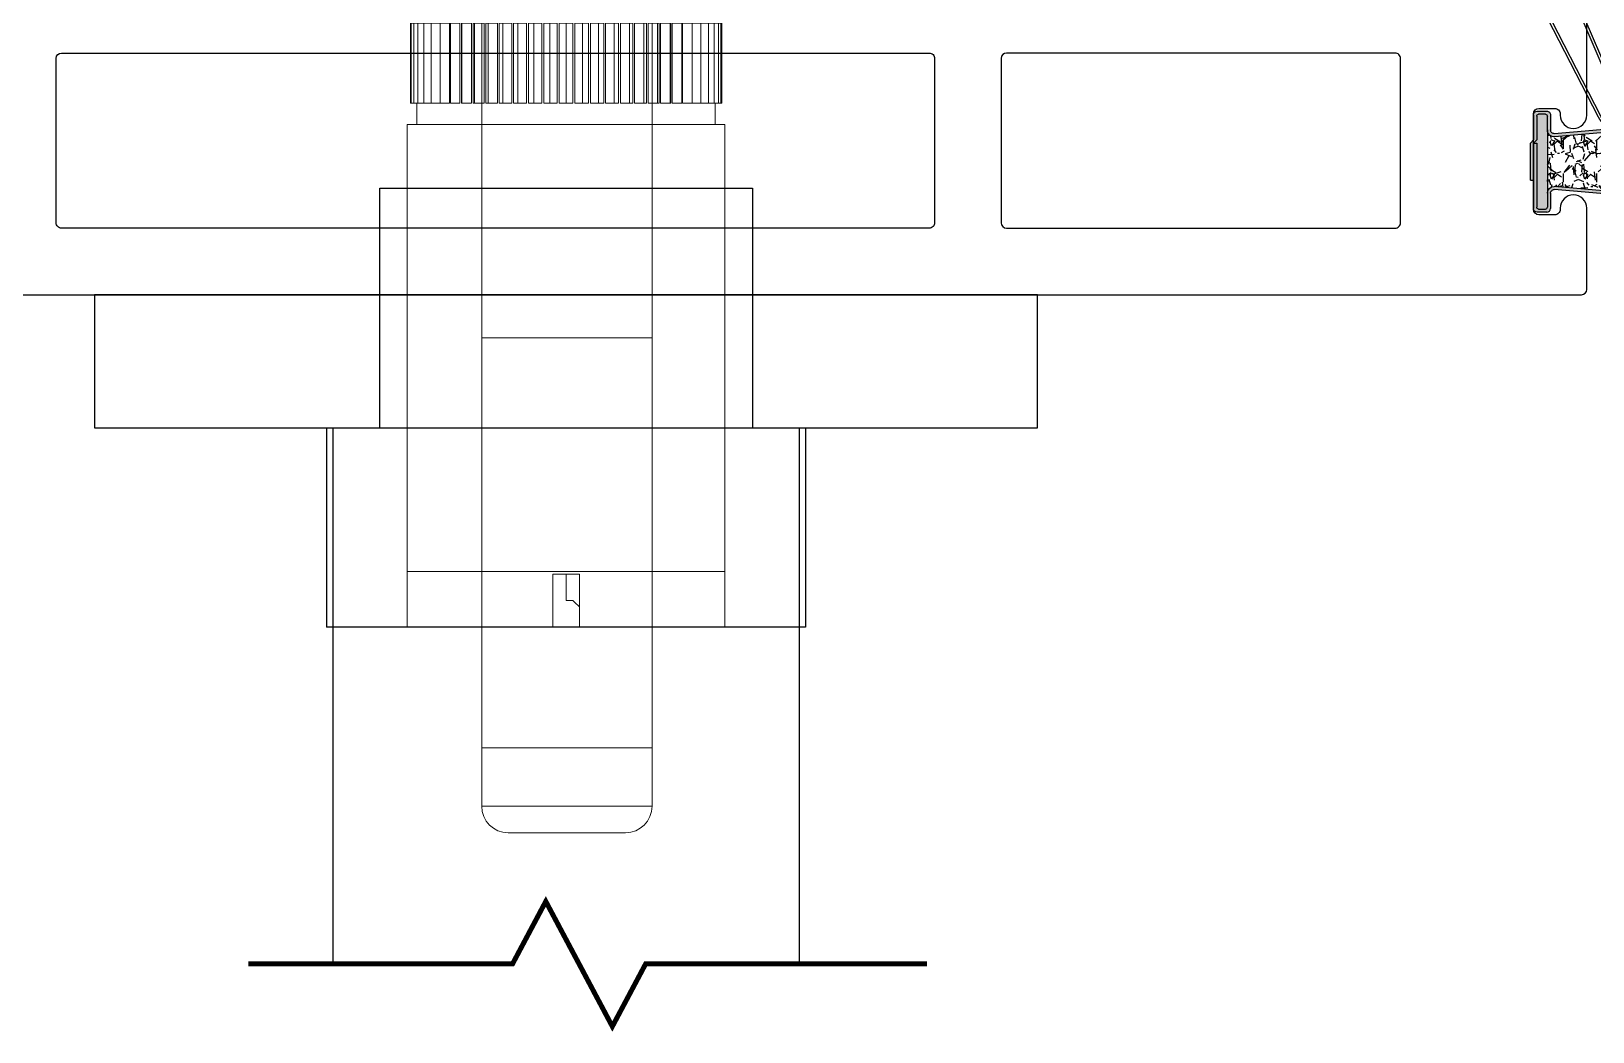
# Model space of a CAD drawing. Extents: x -73 to 76, y -94 to 26.
# Drawn here: x -2.432 to 0.501, y 8.722 to 10.602 of the extents above; entities that cross this region are included whole.
import ezdxf

# ---------------------------------------------------------------- set-up
doc = ezdxf.new("R2010")
doc.units = 0
doc.header["$MEASUREMENT"] = 0
doc.layers.get('0').update_dxf_attribs({"linetype": 'CONTINUOUS'})
for name, color, linetype in [('Ballons', 7, 'CONTINUOUS'), ('DIM', 7, 'CONTINUOUS'), ('GLASS', 7, 'CONTINUOUS'), ('INERTIA', 7, 'CONTINUOUS'), ('VENT', 5, 'CONTINUOUS')]:
    doc.layers.add(name, color=color, linetype=linetype)

# ---------------------------------------------------------------- blocks, each defined once
blk = doc.blocks.new('QEZ 376')
for p, q in [((526.4732311671376, 45.1673646748615), (526.2102311671376, 45.30236467486151)), ((526.4755151671376, 45.17181267486151), (526.2125151671376, 45.3068126748615)), ((526.1827601671376, 45.24349867486151), (526.4324011671376, 45.13664767486151)), ((526.1847271671376, 45.2480956748615), (526.4343691671376, 45.14124367486151)), ((526.4895321671376, 45.07567567486151), (526.4895321671376, 45.14067567486151)), ((526.4945321671377, 45.07567567486151), (526.4945321671377, 45.14067567486151)), ((526.4445321671376, 45.1182606748615), (526.4445321671376, 45.1136756748615)), ((526.4495321671376, 45.1182606748615), (526.4495321671376, 45.1136756748615)), ((526.4245321671376, 45.09367567486151), (526.2365321671376, 45.09367567486151)), ((526.4245321671376, 45.08867567486151), (526.2365321671376, 45.08867567486151)), ((526.2215321671376, 45.07867567486151), (526.2215321671376, 45.0400146748615)), ((526.2265321671376, 45.07867567486151), (526.2265321671376, 45.0400146748615)), ((526.3365321671376, 45.07217567486151), (526.2700321671376, 45.07217567486151)), ((526.3365321671376, 45.0571756748615), (526.2700321671376, 45.0571756748615)), ((526.2235411671376, 45.0325146748615), (526.2358621671376, 45.01117567486151)), ((526.2278711671377, 45.03501467486151), (526.2401921671376, 45.0136756748615)), ((526.2415321671376, 45.0436756748615), (526.2415321671376, 44.99067567486151)), ((526.2565321671376, 44.99067567486151), (526.2565321671376, 45.0436756748615)), ((526.2578711671376, 45.0136756748615), (526.2734601671376, 45.0406756748615)), ((526.2622021671376, 45.01117567486151), (526.2777901671376, 45.03817567486151)), ((526.2821201671376, 45.04567567486151), (526.4595321671376, 45.04567567486151)), ((526.2821201671376, 45.0406756748615), (526.4595321671376, 45.0406756748615)), ((526.2365321671376, 45.00867567486151), (526.2365321671376, 44.99067567486151)), ((526.2615321671376, 44.99067567486151), (526.2615321671376, 45.00867567486151)), ((526.2315321671376, 44.98067567486151), (526.1665321671376, 44.98067567486151)), ((526.2315321671376, 44.9856756748615), (526.1777821671376, 44.9856756748615)), ((526.1777821671376, 44.98067567486151), (526.1777821671376, 44.9856756748615)), ((526.3202821671376, 44.9856756748615), (526.2665321671376, 44.9856756748615)), ((526.3315321671377, 44.98067567486151), (526.2665321671376, 44.98067567486151)), ((526.3202821671376, 44.98067567486151), (526.3202821671376, 44.9856756748615)), ((526.1665321671376, 44.9556756748615), (526.3315321671377, 44.9556756748615))]:
    blk.add_line(p, q)
for centre, radius, start, end in [((526.1965321671377, 45.2756756748615), 0.035, 62.82820799999984, 246.8282079999971), ((526.1965321671377, 45.2756756748615), 0.03, 62.82820799999984, 246.8282079999971), ((526.4595321671376, 45.14067567486151), 0.035, 0, 62.82820799999984), ((526.4245321671376, 45.1182606748615), 0.025, 0, 66.8282079999971), ((526.4595321671376, 45.14067567486151), 0.03, 0, 62.82820799999984), ((526.4245321671376, 45.1136756748615), 0.025, 270, 0), ((526.4245321671376, 45.1136756748615), 0.02, 270, 0), ((526.4245321671376, 45.1182606748615), 0.02, 0, 66.8282079999971), ((526.2365321671376, 45.07867567486151), 0.015, 90, 180), ((526.2365321671376, 45.07867567486151), 0.01, 90, 180), ((526.2700321671376, 45.0436756748615), 0.0285, 90, 180), ((526.2700321671376, 45.0436756748615), 0.0135, 90, 180), ((526.3365321671376, 45.0646756748615), 0.0075, 270, 90), ((526.4595321671376, 45.07567567486151), 0.035, 270, 0), ((526.4595321671376, 45.07567567486151), 0.03, 270, 0), ((526.2365321671376, 45.0400146748615), 0.015, 180, 210.0000000000005), ((526.2365321671376, 45.0400146748615), 0.01, 180, 210.0000000000005), ((526.2821201671376, 45.03567567486151), 0.01, 90, 149.9999999999995), ((526.2821201671376, 45.03567567486151), 0.005, 90, 149.9999999999995), ((526.2315321671376, 45.00867567486151), 0.005, 0, 30.00000000000054), ((526.2315321671376, 45.00867567486151), 0.01, 0, 30.00000000000054), ((526.2665321671376, 45.00867567486151), 0.01, 149.9999999999995, 180), ((526.2665321671376, 45.00867567486151), 0.005, 149.9999999999995, 180), ((526.1665321671376, 44.96817567486151), 0.0125, 90, 270), ((526.2315321671376, 44.99067567486151), 0.005, 270, 0), ((526.2315321671376, 44.99067567486151), 0.01, 270, 0), ((526.2665321671376, 44.99067567486151), 0.01, 180, 270), ((526.2665321671376, 44.99067567486151), 0.005, 180, 270), ((526.3315321671377, 44.96817567486151), 0.0125, 270, 90)]:
    blk.add_arc(centre, radius, start, end)
blk = doc.blocks.new('23203')
at = {"color": 7, "linetype": 'Continuous', "lineweight": 15}
for p, q in [((12.69105947333065, 68.69369291623443), (12.91105947333065, 68.69369291623443)), ((12.64105947333065, 68.53369291623443), (12.64105947333065, 68.64369291623443)), ((12.96105947333065, 68.64369291623443), (12.64105947333065, 68.64369291623443)), ((12.96105947333065, 68.53369291623443), (12.96105947333065, 68.64369291623443)), ((12.64105947333065, 68.53369291623443), (12.96105947333065, 68.53369291623443)), ((12.64105947333065, 67.76369291623442), (12.64105947333065, 68.53369291623443)), ((12.96105947333065, 68.53369291623443), (12.96105947333065, 67.76369291623442)), ((12.64105947333065, 67.76369291623442), (12.96105947333065, 67.76369291623442)), ((12.64105947333065, 64.41369291623442), (12.64105947333065, 67.76369291623442)), ((12.96105947333065, 64.41369291623442), (12.96105947333065, 67.76369291623442))]:
    blk.add_line(p, q, dxfattribs=at)
for centre, start, end in [((12.69105947333065, 68.64369291623443), 90, 180), ((12.91105947333065, 68.64369291623443), 0, 90)]:
    blk.add_arc(centre, 0.04999999999999982, start, end, dxfattribs=at)
blk = doc.blocks.new('25063')
at = {"color": 7, "linetype": 'Continuous', "lineweight": 15}
for p, q in [((-0.03586475339564288, 3.154999888172057), (-0.03610382417554092, 3.405000013482606)), ((-0.03610382417554092, 3.405000013482606), (0.03610382417554092, 3.405000013482606)), ((0.03610382417554092, 3.405000013482606), (0.03586475339564288, 3.154999888172057)), ((-0.03610382417554092, 2.905000056191454), (-0.03586475339564288, 3.154999888172057)), ((0.03586475339564288, 3.154999888172057), (0.03610382417554092, 2.905000056191454)), ((-0.03586475339564288, 2.654999930880905), (-0.03610382417554092, 2.905000056191454)), ((0.03610382417554092, 2.905000056191454), (0.03586475339564288, 2.654999930880905)), ((-0.03610382417554092, 2.404999952235315), (-0.03586475339564288, 2.654999930880905)), ((0.03586475339564288, 2.654999930880905), (0.03610382417554092, 2.404999952235315)), ((-0.03586475339564288, 2.154999973589739), (-0.03610382417554092, 2.404999952235315)), ((0.03610382417554092, 2.404999952235315), (0.03586475339564288, 2.154999973589739)), ((-0.03610382417554092, 1.904999994944163), (-0.03586475339564288, 2.154999973589739)), ((0.03586475339564288, 2.154999973589739), (0.03610382417554092, 1.904999994944163)), ((-0.03586475339564288, 1.655000016298573), (-0.03610382417554092, 1.904999994944163)), ((0.03610382417554092, 1.904999994944163), (0.03586475339564288, 1.655000016298573)), ((-0.03606557211743677, 1.444999975570298), (-0.03586475339564288, 1.655000016298573)), ((0.03586475339564288, 1.655000016298573), (0.03606557211742967, 1.444999975570298)), ((-0.03610382417554092, 1.405000037652997), (-0.03606557211743677, 1.444999975570298)), ((-0.03606557211743677, 1.444999975570298), (0.03606557211742967, 1.444999975570298)), ((0.03606557211742967, 1.444999975570298), (0.03610382417554092, 1.405000037652997)), ((-0.0360028293005783, 1.299388937681442), (-0.03610382417554092, 1.405000037652997)), ((0.03610382417554092, 1.405000037652997), (0.0360028293005783, 1.299388937681442)), ((-0.03749999908848167, 1.304999972862277), (-0.03749999908848167, 1.175000027966064)), ((-0.0360028293005783, 1.299388937681442), (-0.03588387942469495, 1.175000027966064)), ((0.03588387942469495, 1.175000027966064), (0.0360028293005783, 1.299388937681442)), ((0.03749999908847457, 1.175000027966064), (0.03749999908847457, 1.304999972862277)), ((-0.07499999817695624, 1.205784345676335), (-0.07499999817695624, 1.175000027966064)), ((0.07499999817695624, 1.175000027966064), (0.07499999817695624, 1.205784345676335)), ((-0.2800000054160421, 1.175000027966064), (-0.2800000054160421, 1.135000016716276)), ((-0.2800000054160421, 1.175000027966064), (0.2800000054160421, 1.175000027966064)), ((0.2800000054160421, 1.135000016716276), (0.2800000054160421, 1.175000027966064)), ((-0.2925000043483266, 0.9850000295289334), (-0.2925000043483266, 1.135000016716276)), ((-0.2925000043483266, 1.135000016716276), (-0.2908976528588241, 1.135000016716276)), ((-0.2908976528588241, 0.9850000295289334), (-0.2908976528588241, 1.135000016716276)), ((-0.2908976528588241, 1.135000016716276), (-0.2861081798538905, 1.135000016716276)), ((-0.2861081798538905, 0.9850000295289334), (-0.2861081798538905, 1.135000016716276)), ((-0.2861081798538905, 1.135000016716276), (-0.278184036394272, 1.135000016716276)), ((-0.278184036394272, 0.9850000295289334), (-0.278184036394272, 1.135000016716276)), ((-0.278184036394272, 1.135000016716276), (-0.2672120481436195, 1.135000016716276)), ((-0.2672120481436195, 0.9850000295289334), (-0.2672120481436195, 1.135000016716276)), ((-0.2672120481436195, 1.135000016716276), (-0.2533124253799173, 1.135000016716276)), ((-0.2533124253799173, 0.9850000295289334), (-0.2533124253799173, 1.135000016716276)), ((-0.2533124253799173, 1.135000016716276), (-0.236637479676979, 1.135000016716276)), ((-0.236637479676979, 0.9850000295289334), (-0.236637479676979, 1.135000016716276)), ((-0.236637479676979, 1.135000016716276), (-0.2187690477612918, 1.135000016716276)), ((-0.2187690477612918, 0.9850000295289334), (-0.2187690477612918, 1.135000016716276)), ((-0.2173698639247874, 0.9850000295289334), (-0.2173698639247874, 1.135000016716276)), ((-0.2173698639247874, 1.135000016716276), (-0.1993035076288763, 1.135000016716276)), ((-0.1993035076288763, 0.9850000295289334), (-0.1993035076288763, 1.135000016716276)), ((-0.1966675164133989, 0.9850000295289334), (-0.1966675164133989, 1.135000016716276)), ((-0.1966675164133989, 1.135000016716276), (-0.1957207023510819, 1.135000016716276)), ((-0.1957207023510819, 0.9850000295289334), (-0.1957207023510819, 1.135000016716276)), ((-0.1957207023510819, 1.135000016716276), (-0.1776543460551707, 1.135000016716276)), ((-0.1776543460551707, 0.9850000295289334), (-0.1776543460551707, 1.135000016716276)), ((-0.1747572728557429, 0.9850000295289334), (-0.1747572728557429, 1.135000016716276)), ((-0.1747572728557429, 1.135000016716276), (-0.1719271888824423, 1.135000016716276)), ((-0.1719271888824423, 0.9850000295289334), (-0.1719271888824423, 1.135000016716276)), ((-0.1719271888824423, 1.135000016716276), (-0.1540587752998803, 1.135000016716276)), ((-0.1540587752998803, 0.9850000295289334), (-0.1540587752998803, 1.135000016716276)), ((-0.1509323364167727, 0.9850000295289334), (-0.1509323364167727, 1.135000016716276)), ((-0.1509323364167727, 1.135000016716276), (-0.1462500021741633, 1.135000016716276)), ((-0.1462500021741633, 0.9850000295289334), (-0.1462500021741633, 1.135000016716276)), ((-0.1462500021741633, 1.135000016716276), (-0.1287752923768366, 1.135000016716276)), ((-0.1287752923768366, 0.9850000295289334), (-0.1287752923768366, 1.135000016716276)), ((-0.1254537524142165, 0.9850000295289334), (-0.1254537524142165, 1.135000016716276)), ((-0.1254537524142165, 1.135000016716276), (-0.1189704639763818, 1.135000016716276)), ((-0.1189704639763818, 0.9850000295289334), (-0.1189704639763818, 1.135000016716276)), ((-0.1189704639763818, 1.135000016716276), (-0.1020809199191675, 1.135000016716276)), ((-0.1020809199191675, 0.9850000295289334), (-0.1020809199191675, 1.135000016716276)), ((-0.09860067928987348, 0.9850000295289334), (-0.09860067928987348, 1.135000016716276)), ((-0.09860067928987348, 1.135000016716276), (-0.09038746833625311, 1.135000016716276)), ((-0.09038746833625311, 0.9850000295289334), (-0.09038746833625311, 1.135000016716276)), ((-0.09038746833625311, 1.135000016716276), (-0.07426813538149446, 1.135000016716276)), ((-0.07426813538149446, 0.9850000295289334), (-0.07426813538149446, 1.135000016716276)), ((-0.07066731781178248, 0.9850000295289334), (-0.07066731781178248, 1.135000016716276)), ((-0.07066731781178248, 1.135000016716276), (-0.06081416788620686, 1.135000016716276)), ((-0.06081416788620686, 0.9850000295289334), (-0.06081416788620686, 1.135000016716276)), ((-0.06081416788620686, 1.135000016716276), (-0.04564165357705718, 1.135000016716276)), ((-0.04564165357705718, 0.9850000295289334), (-0.04564165357705718, 1.135000016716276)), ((-0.04195970736121524, 0.9850000295289334), (-0.04195970736121524, 1.135000016716276)), ((-0.04195970736121524, 1.135000016716276), (-0.03057457534156072, 1.135000016716276)), ((-0.03057457534156072, 0.9850000295289334), (-0.03057457534156072, 1.135000016716276)), ((-0.03057457534156072, 1.135000016716276), (-0.01651511067436928, 1.135000016716276)), ((-0.01651511067436928, 0.9850000295289334), (-0.01651511067436928, 1.135000016716276)), ((-0.01279237555471724, 0.9850000295289334), (-0.01279237555471724, 1.135000016716276)), ((-0.01279237555471724, 1.135000016716276), (0, 1.135000016716276)), ((-7.105427357601002e-15, 0.9850000295289334), (0, 1.135000016716276)), ((0, 1.135000016716276), (0.01279237555471724, 1.135000016716276)), ((0.01279237555471724, 0.9850000295289334), (0.01279237555471724, 1.135000016716276)), ((0.01651511067436218, 0.9850000295289334), (0.01651511067436218, 1.135000016716276)), ((0.01651511067436218, 1.135000016716276), (0.03057457534156072, 1.135000016716276)), ((0.03057457534156072, 0.9850000295289334), (0.03057457534156072, 1.135000016716276)), ((0.03057457534156072, 1.135000016716276), (0.04195970736121524, 1.135000016716276)), ((0.04195970736121524, 0.9850000295289334), (0.04195970736121524, 1.135000016716276)), ((0.04564165357705718, 0.9850000295289334), (0.04564165357705718, 1.135000016716276)), ((0.04564165357705718, 1.135000016716276), (0.06081416788620686, 1.135000016716276)), ((0.06081416788620686, 0.9850000295289334), (0.06081416788620686, 1.135000016716276)), ((0.06081416788620686, 1.135000016716276), (0.07066731781178248, 1.135000016716276)), ((0.07066731781178248, 0.9850000295289334), (0.07066731781178248, 1.135000016716276)), ((0.07426813538149446, 0.9850000295289334), (0.07426813538149446, 1.135000016716276)), ((0.07426813538149446, 1.135000016716276), (0.09038746833625311, 1.135000016716276)), ((0.09038746833625311, 0.9850000295289334), (0.09038746833625311, 1.135000016716276)), ((0.09038746833625311, 1.135000016716276), (0.09860067928987348, 1.135000016716276)), ((0.09860067928987348, 0.9850000295289334), (0.09860067928987348, 1.135000016716276)), ((0.1020809199191675, 0.9850000295289334), (0.1020809199191675, 1.135000016716276)), ((0.1020809199191675, 1.135000016716276), (0.1189704639763818, 1.135000016716276)), ((0.1189704639763818, 0.9850000295289334), (0.1189704639763818, 1.135000016716276)), ((0.1189704639763818, 1.135000016716276), (0.1254537524142094, 1.135000016716276)), ((0.1254537524142094, 0.9850000295289334), (0.1254537524142094, 1.135000016716276)), ((0.1287752923768295, 0.9850000295289334), (0.1287752923768295, 1.135000016716276)), ((0.1287752923768295, 1.135000016716276), (0.1462500021741633, 1.135000016716276)), ((0.1462500021741633, 0.9850000295289334), (0.1462500021741633, 1.135000016716276)), ((0.1462500021741633, 1.135000016716276), (0.1509323364167727, 1.135000016716276)), ((0.1509323364167727, 0.9850000295289334), (0.1509323364167727, 1.135000016716276)), ((0.1540587752998803, 0.9850000295289334), (0.1540587752998803, 1.135000016716276)), ((0.1540587752998803, 1.135000016716276), (0.1719271888824423, 1.135000016716276)), ((0.1719271888824423, 0.9850000295289334), (0.1719271888824423, 1.135000016716276)), ((0.1719271888824423, 1.135000016716276), (0.1747572728557358, 1.135000016716276)), ((0.1747572728557358, 0.9850000295289334), (0.1747572728557358, 1.135000016716276)), ((0.1776543460551636, 0.9850000295289334), (0.1776543460551636, 1.135000016716276)), ((0.1776543460551636, 1.135000016716276), (0.1957207023510747, 1.135000016716276)), ((0.1957207023510747, 0.9850000295289334), (0.1957207023510747, 1.135000016716276)), ((0.1957207023510747, 1.135000016716276), (0.1966675164133989, 1.135000016716276)), ((0.1966675164133989, 0.9850000295289334), (0.1966675164133989, 1.135000016716276)), ((0.1993035076288692, 0.9850000295289334), (0.1993035076288692, 1.135000016716276)), ((0.1993035076288692, 1.135000016716276), (0.2173698639247803, 1.135000016716276)), ((0.2173698639247803, 0.9850000295289334), (0.2173698639247803, 1.135000016716276)), ((0.2187690477612918, 0.9850000295289334), (0.2187690477612918, 1.135000016716276)), ((0.2187690477612918, 1.135000016716276), (0.2366374796769719, 1.135000016716276)), ((0.2366374796769719, 0.9850000295289334), (0.2366374796769719, 1.135000016716276)), ((0.2366374796769719, 1.135000016716276), (0.2533124253799102, 1.135000016716276)), ((0.2533124253799102, 0.9850000295289334), (0.2533124253799102, 1.135000016716276)), ((0.2533124253799102, 1.135000016716276), (0.2672120481436195, 1.135000016716276)), ((0.2672120481436195, 0.9850000295289334), (0.2672120481436195, 1.135000016716276)), ((0.2672120481436195, 1.135000016716276), (0.278184036394272, 1.135000016716276)), ((0.278184036394272, 0.9850000295289334), (0.278184036394272, 1.135000016716276)), ((0.278184036394272, 1.135000016716276), (0.2861081798538905, 1.135000016716276)), ((0.2861081798538905, 0.9850000295289334), (0.2861081798538905, 1.135000016716276)), ((0.2861081798538905, 1.135000016716276), (0.2908976528588241, 1.135000016716276)), ((0.2908976528588241, 0.9850000295289334), (0.2908976528588241, 1.135000016716276)), ((0.2908976528588241, 1.135000016716276), (0.2925000043483266, 1.135000016716276)), ((0.2925000043483266, 0.9850000295289334), (0.2925000043483266, 1.135000016716276)), ((-0.2925000043483266, 0.9850000295289334), (-0.2908976528588241, 0.9850000295289334)), ((-0.2908976528588241, 0.9850000295289334), (-0.2861081798538905, 0.9850000295289334)), ((-0.2861081798538905, 0.9850000295289334), (-0.278184036394272, 0.9850000295289334)), ((-0.2800000054160421, 0.9850000295289334), (-0.2800000054160421, 0.9450000182791456)), ((-0.278184036394272, 0.9850000295289334), (-0.2672120481436195, 0.9850000295289334)), ((-0.2672120481436195, 0.9850000295289334), (-0.2533124253799173, 0.9850000295289334)), ((-0.2533124253799173, 0.9850000295289334), (-0.236637479676979, 0.9850000295289334)), ((-0.236637479676979, 0.9850000295289334), (-0.2187690477612918, 0.9850000295289334)), ((-0.2173698639247874, 0.9850000295289334), (-0.1993035076288763, 0.9850000295289334)), ((-0.1966675164133989, 0.9850000295289334), (-0.1957207023510819, 0.9850000295289334)), ((-0.1957207023510819, 0.9850000295289334), (-0.1776543460551707, 0.9850000295289334)), ((-0.1747572728557429, 0.9850000295289334), (-0.1719271888824423, 0.9850000295289334)), ((-0.1719271888824423, 0.9850000295289334), (-0.1540587752998803, 0.9850000295289334)), ((-0.1509323364167727, 0.9850000295289334), (-0.1462500021741633, 0.9850000295289334)), ((-0.1462500021741633, 0.9850000295289334), (-0.1287752923768366, 0.9850000295289334)), ((-0.1254537524142165, 0.9850000295289334), (-0.1189704639763818, 0.9850000295289334)), ((-0.1189704639763818, 0.9850000295289334), (-0.1020809199191675, 0.9850000295289334)), ((-0.09860067928987348, 0.9850000295289334), (-0.09038746833625311, 0.9850000295289334)), ((-0.09038746833625311, 0.9850000295289334), (-0.07426813538149446, 0.9850000295289334)), ((-0.07066731781178248, 0.9850000295289334), (-0.06081416788620686, 0.9850000295289334)), ((-0.06081416788620686, 0.9850000295289334), (-0.04564165357705718, 0.9850000295289334)), ((-0.04195970736121524, 0.9850000295289334), (-0.03057457534156072, 0.9850000295289334)), ((-0.03057457534156072, 0.9850000295289334), (-0.01651511067436928, 0.9850000295289334)), ((-0.01279237555471724, 0.9850000295289334), (-7.105427357601002e-15, 0.9850000295289334)), ((-7.105427357601002e-15, 0.9850000295289334), (0.01279237555471724, 0.9850000295289334)), ((0.01651511067436218, 0.9850000295289334), (0.03057457534156072, 0.9850000295289334)), ((0.03057457534156072, 0.9850000295289334), (0.04195970736121524, 0.9850000295289334)), ((0.04564165357705718, 0.9850000295289334), (0.06081416788620686, 0.9850000295289334)), ((0.06081416788620686, 0.9850000295289334), (0.07066731781178248, 0.9850000295289334)), ((0.07426813538149446, 0.9850000295289334), (0.09038746833625311, 0.9850000295289334)), ((0.09038746833625311, 0.9850000295289334), (0.09860067928987348, 0.9850000295289334)), ((0.1020809199191675, 0.9850000295289334), (0.1189704639763818, 0.9850000295289334)), ((0.1189704639763818, 0.9850000295289334), (0.1254537524142094, 0.9850000295289334)), ((0.1287752923768295, 0.9850000295289334), (0.1462500021741633, 0.9850000295289334)), ((0.1462500021741633, 0.9850000295289334), (0.1509323364167727, 0.9850000295289334)), ((0.1540587752998803, 0.9850000295289334), (0.1719271888824423, 0.9850000295289334)), ((0.1719271888824423, 0.9850000295289334), (0.1747572728557358, 0.9850000295289334)), ((0.1776543460551636, 0.9850000295289334), (0.1957207023510747, 0.9850000295289334)), ((0.1957207023510747, 0.9850000295289334), (0.1966675164133989, 0.9850000295289334)), ((0.1993035076288692, 0.9850000295289334), (0.2173698639247803, 0.9850000295289334)), ((0.2187690477612918, 0.9850000295289334), (0.2366374796769719, 0.9850000295289334)), ((0.2366374796769719, 0.9850000295289334), (0.2533124253799102, 0.9850000295289334)), ((0.2533124253799102, 0.9850000295289334), (0.2672120481436195, 0.9850000295289334)), ((0.2672120481436195, 0.9850000295289334), (0.278184036394272, 0.9850000295289334)), ((0.278184036394272, 0.9850000295289334), (0.2861081798538905, 0.9850000295289334)), ((0.2800000054160421, 0.9450000182791456), (0.2800000054160421, 0.9850000295289334)), ((0.2861081798538905, 0.9850000295289334), (0.2908976528588241, 0.9850000295289334)), ((0.2908976528588241, 0.9850000295289334), (0.2925000043483266, 0.9850000295289334)), ((-0.298315197170723, 0.9450000182791456), (-0.298315197170723, 0.1050000020310051)), ((0.298315197170723, 0.9450000182791456), (-0.298315197170723, 0.9450000182791456)), ((0.298315197170723, 0.1050000020310051), (0.298315197170723, 0.9450000182791456)), ((-0.298315197170723, 0.1050000020310051), (-0.298315197170723, 0)), ((0.298315197170723, 0.1050000020310051), (-0.298315197170723, 0.1050000020310051)), ((-0.02500000015619719, 0.10000000177061), (0.02500000015619719, 0.10000000177061)), ((-0.02500000015619719, 0), (-0.02500000015619719, 0.10000000177061)), ((-7.105427357601002e-15, 0.10000000177061), (-7.105427357601002e-15, 0.05000000031239438)), ((0.02500000015619719, 0.10000000177061), (0.02500000015619719, 0)), ((0.298315197170723, 0), (0.298315197170723, 0.1050000020310051)), ((-0.01281137210609984, 0.05000000031239438), (-7.105427357601002e-15, 0.05000000031239438)), ((-0.02500000015619719, 0), (-0.298315197170723, 0)), ((-0.02500000015619719, 0), (0.02500000015619719, 0)), ((0.298315197170723, 0), (0.02500000015619719, 0))]:
    blk.add_line(p, q, dxfattribs=at)
for points, knots in [([(-0.03750000000000142, 1.305000002031008), (-0.03750000000000142, 1.293236671465522), (-0.03886698441984038, 1.281705117393443), (-0.04421218278765338, 1.259141236137779), (-0.04815047609876899, 1.24844650906067), (-0.05530290701555884, 1.233915014508142), (-0.05782583625389037, 1.229454243225732), (-0.06286399963438782, 1.221403244739946), (-0.06539012271927902, 1.217807608069094), (-0.06977773455778902, 1.211968803428206), (-0.07168597768155394, 1.209652572419529), (-0.0742758782799342, 1.206591067681458), (-0.07500000000000284, 1.205784327866084), (-0.07500000000000284, 1.205784327866084)], [0, 0, 0, 0, 0.25, 0.25, 0.5, 0.5, 0.625, 0.625, 0.75, 0.75, 0.875, 0.875, 1, 1, 1, 1]), ([(0.03600283025871676, 1.299388957632971), (0.03124873383924864, 1.303869629802804), (0.02594723391486298, 1.308037471670758), (0.01391795402126661, 1.314416046973506), (0.007069288146738018, 1.316546392453461), (-0.003524545812624069, 1.31654831722237), (-0.007070584994025353, 1.316024689997477), (-0.01379419821131478, 1.314139941296617), (-0.01694432178032912, 1.312812257671936), (-0.02594599128612884, 1.308036215322801), (-0.03125132135433972, 1.303867191104516), (-0.03600283025872386, 1.299388957632971)], [0, 0, 0, 0, 0.2500000000000006, 0.2500000000000006, 0.500000000000001, 0.500000000000001, 0.6250000000000013, 0.6250000000000013, 0.7500000000000017, 0.7500000000000017, 1, 1, 1, 1]), ([(0.07499999999999574, 1.205784327866084), (0.07499999999999574, 1.205784327866084), (0.07430705489360889, 1.206554689575782), (0.0716839526080264, 1.209654495934672), (0.06982392868311393, 1.211908923995537), (0.06317372232572183, 1.220753916298861), (0.05765706585619768, 1.229141180835157), (0.05058687724920219, 1.243492003415383), (0.04837007005891536, 1.248655953489489), (0.04453291756175304, 1.25925940135113), (0.04289690249473921, 1.264713784700234), (0.03890869283638665, 1.281489070633938), (0.03750000000000142, 1.293242905767144), (0.03750000000000142, 1.305000002031008)], [0, 0, 0, 0, 0.1250000000000004, 0.1250000000000004, 0.2500000000000008, 0.2500000000000008, 0.5000000000000016, 0.5000000000000016, 0.6250000000000019, 0.6250000000000019, 0.7500000000000021, 0.7500000000000021, 1, 1, 1, 1])]:
    blk.add_open_spline(points, degree=3, knots=knots, dxfattribs=at)
blk.add_open_spline([(-0.01281137179662295, 0.05000000203101251), (-0.01687506911441972, 0.04611234911247664), (-0.02093757338310809, 0.04221941651249494), (-0.02500000000000568, 0.03832614098679699)], degree=3, dxfattribs=at)
blk = doc.blocks.new('*U62')
h = blk.add_hatch(color=7)
h.dxf.hatch_style = 1
h.paths.add_polyline_path([(0.0635577124920091, -0.1620000000000137), (0.05315899700404268, -0.04018647571239101, -0.4650256688636743), (0.06005771249200897, -0.03199999999999981), (0.08855671249201083, -0.03199999999999961, 0.4142135623730944), (0.09555671249201081, -0.02499999999999961), (0.09555671249201081, -0.006999999999999534, 0.4142135623730894), (0.0885567124920108, 3.33066907387547e-16), (-0.03444328750798853, -5.551115123125783e-17), (-0.03444328750798853, -0.005999999999999645), (0.08605771249200878, -0.005999999999999617, -0.4142135623730951), (0.08955771249200878, -0.00949999999999962), (0.08955771249200878, -0.02249999999999944, -0.4142135623731094), (0.08605771249200878, -0.02599999999999963), (0.06005771249200895, -0.0259999999999998, 0.4144590320460281), (0.04705771705673792, -0.03901089416962114), (0.05755671249201022, -0.1528689999999998), (0.05755671249201022, -0.1607057163559881, -1.000618141417903), (-0.05644207855980712, -0.1619858380355864), (-0.04603767947626435, -0.0401057344854886, 0.4393819219709538), (-0.05899056916341911, -0.02600000000000002), (-0.08494328750798986, -0.02599999999999963, -0.4142135623730946), (-0.08844328750798985, -0.02249999999999963), (-0.08844328750798985, -0.009499999999999342, -0.4142135623730708), (-0.08494328750798986, -0.005999999999999617), (-0.04044228750799113, -0.005999999999999645), (-0.0344432875079885, 0), (0.03555771249200923, 0), (0.03555771249200923, 0.0060000000000002), (-0.03444328750798854, 0.0060000000000002), (-0.04044228750799128, 0), (-0.08744328750798935, 3.33066907387547e-16, 0.4142135623730949), (-0.09444328750798936, -0.006999999999999673), (-0.09444328750798935, -0.02499999999999972, 0.4142135623730894), (-0.08744328750798935, -0.03199999999999958), (-0.05899056916341913, -0.03200000000000003, -0.4393819219709612), (-0.0520159362549512, -0.03959539549218635), (-0.0519432875079886, -0.03899999999999984), (-0.06244228641652898, -0.1619882729286112, 1.000093076325736)])
h = blk.add_hatch(color=7)
h.dxf.hatch_style = 1
h.paths.add_polyline_path([(-0.03444328750798853, -0.005999999999999671), (-0.03444328750798853, 0), (-0.04044228750799117, -0.005999999999999671), (-0.08494328750798986, -0.00599999999999962, 0.4142135623730939), (-0.08844328750798985, -0.009499999999999623), (-0.08844328750798985, -0.02249999999999992, 0.4142135623730704), (-0.08494328750798986, -0.02599999999999963), (-0.05899056916341916, -0.02600000000000002), (0.08605771249200878, -0.02599999999999963, 0.4142135623730952), (0.08955771249200878, -0.02249999999999963), (0.08955771249200878, -0.009499999999999814, 0.4142135623731116), (0.08605771249200878, -0.005999999999999619)])
h = blk.add_hatch()
h.set_pattern_fill('GRAVEL', scale=0.0625)
h.set_pattern_definition([(228.012787504, (-0.01399056916341923, 0.08849999999999991), (-0.5000000000000039, -0.5625000000000002), [0.0084085, -0.8324430029421062]), (184.969740728, (-0.01961556916341944, 0.08224999999999982), (0.7499999999999984, 0.06250000000000219), [0.01442925, -1.428495297576875]), (132.510447078, (-0.03399056916341969, 0.08099999999999985), (0.6250000000000073, -0.6874999999999916), [0.01017425, -1.007252037256231]), (267.273689006, (-0.05836556916341973, 0.06537499999999985), (0.06250000000000151, 1.250000000000001), [0.013139875, -1.300847377601812]), (292.833654178, (-0.0589905691634196, 0.0522499999999998), (-0.3124999999999993, 0.7500000000000018), [0.0128846875, -1.275585820505518]), (357.273689006, (-0.05399056916341971, 0.04037499999999983), (-1.250000000000001, 0.0625000000000016), [0.013139875, -1.300847377601812]), (37.6942404667, (-0.04086556916341966, 0.03974999999999984), (-0.8124999999999999, -0.6249999999999983), [0.0173768125, -1.72030303430725]), (72.2553283749, (-0.02711556916341973, 0.05037499999999973), (0.4375000000000017, 1.375), [0.01640549999999999, -1.624145093550837]), (121.429565615, (-0.02211556916341983, 0.06599999999999973), (-0.5000000000000012, 0.8124999999999992), [0.013184375, -1.305254569358062]), (175.236358309, (-0.0289905691634198, 0.07724999999999971), (0.687499999999999, -0.06250000000000237), [0.015052, -0.7375476611745188]), (222.397437798, (-0.04399056916341948, 0.0784999999999999), (-0.7499999999999977, -0.6874999999999982), [0.0194655, -1.927085937799681]), (138.814074834, (0.003509430836579952, 0.06474999999999975), (-0.4375000000000021, 0.375), [0.006643812499999998, -0.6577403007959185]), (171.46923439, (-0.001490569163419941, 0.06912499999999977), (0.8124999999999999, -0.1249999999999997), [0.0126398125, -1.251344463509813]), (225, (-0.01399056916341923, 0.07099999999999984), (-6.938893903907228e-18, -0.06249999999999581), [0.0088388125, -0.07954953514831875]), (203.198590514, (-0.01836556916341969, 0.0784999999999999), (0.3124999999999993, 0.1249999999999985), [0.004759875, -0.4712259441164938]), (291.801409486, (-0.02274056916341927, 0.07662499999999983), (-0.06249999999998024, 0.1875000000000064), [0.0067314375, -0.3298413629459063]), (30.96375653209999, (-0.02024056916341976, 0.07037499999999974), (0.1875000000000033, 0.1249999999999987), [0.0109330625, -0.3535014309278312]), (161.565051177, (-0.01086556916341941, 0.07599999999999973), (0.1250000000000007, -0.06249999999999854), [0.007905687499999998, -0.1897366662605249]), (16.389540334, (-0.0589905691634196, 0.07662499999999983), (0.6249999999999979, 0.1875000000000027), [0.011075, -1.096427821666837]), (70.3461759419, (-0.0483655691634195, 0.07974999999999988), (-0.2500000000000763, -0.6875000000002123), [0.0092913125, -0.9198379842074375]), (293.198590514, (-0.01086556916341941, 0.08849999999999991), (-0.1249999999999982, 0.3124999999999994), [0.0095196875, -0.4664661316164938]), (343.610459666, (-0.007115569163419266, 0.07974999999999988), (-0.6249999999999979, 0.1875000000000027), [0.011075, -1.096427821666812]), (339.44395478, (-0.0589905691634196, 0.03787499999999977), (-0.3125000000000023, 0.1250000000000015), [0.01068, -0.5233202340823435]), (294.775140569, (-0.04899056916341982, 0.03412499999999985), (-0.3125000000000003, 0.6875000000000001), [0.008948625, -0.88591519145475]), (66.8014094864, (-0.01024056916341998, 0.0259999999999998), (0.1249999999999988, 0.3124999999999981), [0.0095196875, -0.4664661316164938]), (17.3540246363, (-0.006490569163419835, 0.03474999999999984), (-0.8124999999999986, -0.2499999999999977), [0.0104769375, -1.03721397589]), (69.44395478040002, (-0.04086556916341966, 0.0259999999999998), (-0.1250000000000004, -0.3124999999999972), [0.005339999999999998, -0.5286602340823435]), (101.309932474, (-0.01399056916341923, 0.0259999999999998), (-0.06249999999999774, 0.2500000000000008), [0.003186875, -0.31550184459955]), (165.963756532, (-0.01461556916341955, 0.02912499999999985), (0.1874999999999974, -0.06250000000000008), [0.0128846875, -0.2448094141011063]), (186.009005957, (-0.02711556916341973, 0.03224999999999978), (0.6250000000000029, 0.06249999999999895), [0.011940625, -1.182120198408925]), (303.690067526, (-0.02024056916341976, 0.06474999999999975), (-0.0624999999999992, 0.1249999999999991), [0.009013874999999996, -0.2163330797165]), (353.157226587, (-0.01524056916341987, 0.05724999999999991), (1.062500000000001, -0.1250000000000033), [0.015737125, -1.557972664001769]), (60.9453959009, (0.0003844308365801297, 0.05537499999999984), (-0.2499999999999985, -0.4374999999999986), [0.006434749999999999, -0.6370421338116875]), (90, (0.003509430836579952, 0.06099999999999983), (-0.06249999999999999, 0.0625), [0.00375, -0.05875]), (120.256437164, (-0.02836556916341948, 0.03412499999999985), (0.2500000000000006, -0.4375000000000005), [0.00868275, -0.8595949993406126]), (48.01278750420001, (-0.03274056916341994, 0.0416249999999998), (0.5, 0.5624999999999984), [0.016817, -0.8240345029421061]), (0, (-0.02149056916341952, 0.05412499999999987), (0.0625, 0.0625), [0.01625, -0.04625]), (325.3048464690001, (-0.005240569163419195, 0.05412499999999987), (0.6250000000000087, -0.4374999999999891), [0.009882124999999997, -0.9783296438026248]), (254.054604099, (0.00288443083658052, 0.04849999999999988), (-0.06250000000000236, -0.2500000000000003), [0.009100125, -0.4459067430800313]), (207.645975364, (0.0003844308365801297, 0.03974999999999984), (-1.187499999999997, -0.625000000000003), [0.0148165625, -1.466842136391212]), (175.42607874, (-0.01274056916341948, 0.03287499999999977), (-0.8124999999999971, 0.06250000000000008), [0.0156749375, -1.551817087998056])])
h.paths.add_polyline_path([(-0.05644207855980713, -0.1619858380355865, 1.000618141417795), (0.05755671249201022, -0.160705716355985), (0.05755671249201023, -0.1528690000000001), (0.04705771705673792, -0.03901089416962106, -0.4144590320460275), (0.06005771249200897, -0.0259999999999998), (-0.05899056916341917, -0.02600000000000004, -0.4393819219709552), (-0.04603767947626435, -0.0401057344854886)])
for p, q in [((-0.08744328750798935, 0), (-0.04044228750799128, 0)), ((-0.03444328750798853, 0.006000000000000227), (-0.04044228750799128, 0)), ((-0.03444328750798853, 0), (-0.04044228750799128, -0.005999999999999783)), ((0.03555771249200923, 0.006000000000000227), (-0.03444328750798853, 0.006000000000000227)), ((-0.03444328750798853, 0), (0.0885567124920108, 0)), ((-0.03444328750798853, 0), (-0.03444328750798853, -0.005999999999999783)), ((0.03555771249200923, 0.006000000000000227), (0.03555771249200923, 0)), ((-0.09444328750798903, -0.006999999999999673), (-0.09444328750798903, -0.02499999999999958)), ((-0.0884432875079888, -0.02249999999999963), (-0.0884432875079888, -0.00949999999999962)), ((-0.08494328750798985, -0.005999999999999783), (-0.04044228750799128, -0.005999999999999672)), ((-0.05899056916341916, -0.02600000000000002), (-0.08494328750798985, -0.02599999999999991)), ((-0.05894328750799005, -0.02599999999999991), (0.08605771249200878, -0.02599999999999991)), ((-0.03444328750798853, -0.005999999999999672), (0.08605771249200878, -0.005999999999999783)), ((0.0895577124920095, -0.00949999999999962), (0.0895577124920095, -0.02249999999999963)), ((0.09555671249201048, -0.02499999999999958), (0.09555671249201048, -0.006999999999999673)), ((-0.08744328750798935, -0.0319999999999997), (-0.05894328750799005, -0.0319999999999997)), ((-0.062443287507989, -0.162), (-0.0519432875079886, -0.03899999999999981)), ((-0.05644328750798877, -0.162), (-0.04603767947626469, -0.04010573448548871)), ((0.05755671249201022, -0.152869), (0.04705671249200982, -0.03899999999999981)), ((0.06355771249200792, -0.162), (0.0530577124920093, -0.03899999999999981)), ((0.06005771249200897, -0.0319999999999997), (0.0885567124920108, -0.0319999999999997)), ((0.05755671249201022, -0.1607619999999993), (0.05755671249201022, -0.152869))]:
    blk.add_line(p, q)
for centre, radius, start, end in [((-0.08744328750798935, -0.006999999999999673), 0.007, 90.00000000000001, 180), ((0.0885567124920108, -0.006999999999999673), 0.007, 0, 90.00000000000001), ((-0.08744328750798935, -0.02499999999999958), 0.007, 179.999985, 270), ((-0.08494328750798985, -0.00949999999999962), 0.0035, 90.00000000000001, 180), ((-0.08494328750798985, -0.02249999999999963), 0.0035, 180.000015, 270), ((-0.05899056916341916, -0.03900000000000003), 0.013, 355.120726216994, 90.00000000000001), ((0.06005771249200897, -0.03899999999999981), 0.013, 90.00000000000001, 180), ((0.08605771249200878, -0.00949999999999962), 0.0035, 0, 90.00000000000001), ((-0.05899056916341916, -0.03900000000000003), 0.007000000000000001, 355.120726216994, 90.00000000000001), ((0.06005771249200897, -0.03899999999999981), 0.007, 89.99993900000005, 180), ((0.0005577124920090881, -0.162), 0.063, 180, 0), ((0.0005577124920090881, -0.1613809999999997), 0.057003, 180.622086, 0.622070000000018)]:
    blk.add_arc(centre, radius, start, end)
at = {"extrusion": (0, 0, -1)}
for centre, radius, start in [((-0.08605771249200878, -0.02249999999999963), 0.0035, 179.999985), ((-0.0885567124920108, -0.02499999999999958), 0.007, 180.000015)]:
    blk.add_arc(centre, radius, start, 270, dxfattribs=at)

msp = doc.modelspace()

# ---------------------------------------------------------------- linework, layer by layer
at = {"linetype": 'Continuous'}
msp.add_lwpolyline([(-1.864847574381777, 8.84917167287422), (-1.864847574381777, 9.856856947386689), (-1.777347574381778, 9.856856947386689), (-1.777347574381778, 10.30685694738668), (-1.077347574381776, 10.30685694738668), (-1.077347574381776, 9.856856947386689), (-0.989847574381777, 9.856856947386689), (-0.989847574381777, 8.849171682183282)], dxfattribs=at)
msp.add_lwpolyline([(-0.5418475743817979, 9.856856947386689), (-0.5418475743817979, 10.10685694738669), (-2.312847574381756, 10.10685694738669), (-2.312847574381756, 9.856856947386689)], close=True, dxfattribs=at)
at = {"layer": 'Ballons'}
for p, q in [((-1.87734757438178, 9.856856947386689), (-1.87734757438178, 9.481856947386689)), ((-0.9773475743817741, 9.856856947386689), (-0.9773475743817741, 9.481856947386689)), ((-0.9773475743817741, 9.481856947386689), (-1.87734757438178, 9.481856947386689))]:
    msp.add_line(p, q, dxfattribs=at)
at = {"layer": 'GLASS', "const_width": 0.009398496239999998}
msp.add_lwpolyline([(-0.7495369846207396, 8.849171689948506), (-1.277935514233072, 8.84917167287422), (-1.340441483163353, 8.73169046987421), (-1.465453421023973, 8.966652875874175), (-1.527959389954312, 8.84917167287422), (-2.023870519872709, 8.84917167287422)], dxfattribs=at)
at = {"layer": 'VENT'}
msp.add_lwpolyline([(-3.250136011369321, 10.10685632453396), (0.4798184944480397, 10.10685632453396, 0.4142135623729909), (0.4898184944480448, 10.11685632453397), (0.4898184944480448, 10.26931014829674, 0.9999999999999999), (0.4398184944480903, 10.26931014829674), (0.4398184944480903, 10.26681014829668, -0.4142135623730951), (0.4298184944480994, 10.2568101482968), (0.3998184944480698, 10.25681014829681, -0.414213562373095), (0.3898184944480789, 10.2668101482968), (0.3898184944480789, 10.44681014829675, -0.4142135623716383), (0.399818494448013, 10.45681014829673), (0.4298184944480425, 10.45681014829685, -0.4142135623743437), (0.4398184944480903, 10.44681014829686), (0.4398184944480334, 10.44431014829681, 0.9999999999999999), (0.4898184944480448, 10.44431014829681), (0.4898184944480448, 10.63137179029393, 0.414213562372991)], format="xyb", dxfattribs=at)
for points in [[(-0.7452061846316482, 10.23185400758162), (-2.37514364551955, 10.23185400758162, -0.414213562373095), (-2.38514364551957, 10.24185400758161), (-2.385143645519541, 10.55086947330149, -0.4142135623730641), (-2.37514364551955, 10.56086947330148), (-0.7452061846316482, 10.56086947330148, -0.4142135623731), (-0.7352061846316573, 10.55086947330149), (-0.7352061846316573, 10.24185400758161, -0.4142135623731)], [(-0.6102061846316573, 10.55086947330149), (-0.6102061846316573, 10.24185400758161, 0.4142135623730893), (-0.6002061846316664, 10.23185400758162), (0.1297938153683518, 10.23185400758162, 0.4142135623731008), (0.1397938153683427, 10.24185400758161), (0.1397938153683427, 10.55086947330149, 0.4142135623731009), (0.1297938153683518, 10.56086947330148), (-0.6002061846316664, 10.56086947330148, 0.4142135623730893)]]:
    msp.add_lwpolyline(points, format="xyb", close=True, dxfattribs=at)

# ---------------------------------------------------------------- block references
at = {"xscale": -1, "rotation": 90}
msp.add_blockref('*U62', (0.3898184944480789, 10.35736736078879), dxfattribs=at)
at = {"layer": 'Ballons', "xscale": -1}
msp.add_blockref('25063', (-1.427347574381777, 9.481857570239413), dxfattribs=at)
at = {"layer": 'DIM', "rotation": 180}
msp.add_blockref('23203', (11.37519292851759, 77.78924498085445), dxfattribs=at)
at = {"layer": 'INERTIA', "color": 7, "xscale": -1, "rotation": 90}
msp.add_blockref('QEZ 376', (45.6834352276198, 536.9157325056234), dxfattribs=at)

doc.saveas('drawing.dxf')
